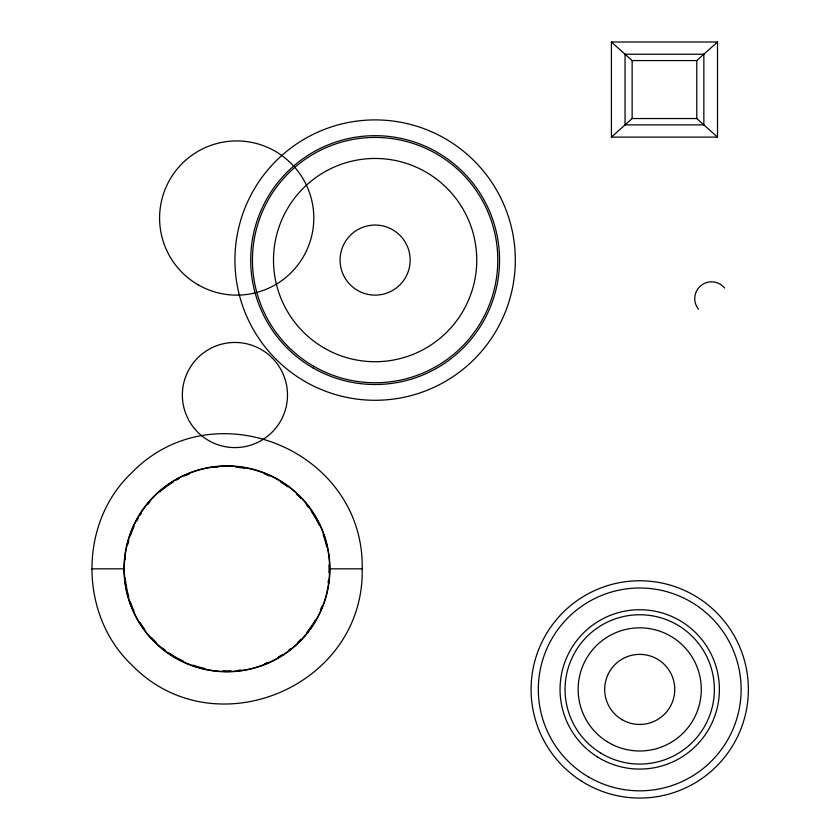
<?xml version="1.0" encoding="UTF-8"?>
<svg xmlns="http://www.w3.org/2000/svg" width="840" height="840" viewBox="0 0 840 840"><rect width="100%" height="100%" fill="white"/><g stroke="black" fill="none" stroke-linecap="round" stroke-linejoin="round"><path stroke-width="1.26" d="M362.208 568.837C364.56 687.309 213.287 749.879 131.303 664.482C79.076 614.68 78.645 523.026 131.303 473.204C213.328 387.839 364.497 450.377 362.208 568.837L329.921 568.837A102.963 102.963 0 0 1 175.466 658.014A102.963 102.963 0 0 1 175.466 479.671A102.963 102.963 0 0 1 329.921 568.837M611.415 137.109L632.131 118.535L696.78 118.535L717.507 137.109L717.507 42L611.415 42L611.415 137.109L717.507 137.109M611.415 42L632.131 60.575L696.78 60.575L717.507 42M91.707 568.837L123.984 568.837M696.78 60.575L696.78 118.535M632.131 60.575L632.131 118.535M328.398 580.377A102.092 102.092 0 0 1 328.094 582.729M321.877 606.428A102.092 102.092 0 0 1 320.397 609.966M315.137 620.288A102.092 102.092 0 0 1 306.947 632.289M300.783 639.356A102.092 102.092 0 0 1 297.465 642.674M290.388 648.837A102.092 102.092 0 0 1 288.55 650.265M281.726 655A102.092 102.092 0 0 1 278.397 657.027M268.076 662.288A102.092 102.092 0 0 1 264.537 663.768M240.839 669.984A102.092 102.092 0 0 1 238.487 670.288M230.885 670.866A102.092 102.092 0 0 1 223.02 670.866M204.782 668.504A102.092 102.092 0 0 1 192.885 665.091M183.498 661.227A102.092 102.092 0 0 1 169.145 652.995M165.354 650.265A102.092 102.092 0 0 1 162.603 648.102M156.44 642.674A102.092 102.092 0 0 1 151.515 637.644M144.827 629.506A102.092 102.092 0 0 1 140.102 622.514M134.022 611.131A102.092 102.092 0 0 1 130.294 601.724M128.793 596.936A102.092 102.092 0 0 1 125.265 578.014M125.265 559.671A102.092 102.092 0 0 1 125.507 557.308M127.848 544.288A102.092 102.092 0 0 1 128.793 540.75M130.294 535.962A102.092 102.092 0 0 1 134.022 526.554M136.868 520.8A102.092 102.092 0 0 1 138.117 518.522M140.102 515.162A102.092 102.092 0 0 1 141.498 512.978M147.693 504.494A102.092 102.092 0 0 1 149.951 501.795M159.904 491.841A102.092 102.092 0 0 1 173.271 481.992M176.631 480.007A102.092 102.092 0 0 1 178.909 478.758M184.663 475.913A102.092 102.092 0 0 1 189.368 473.918M215.418 467.397A102.092 102.092 0 0 1 217.781 467.156M236.124 467.156A102.092 102.092 0 0 1 244.367 468.237M264.537 473.918A102.092 102.092 0 0 1 269.241 475.913M280.623 481.992A102.092 102.092 0 0 1 287.616 486.717M296.615 494.204A102.092 102.092 0 0 1 300.783 498.33M306.212 504.494A102.092 102.092 0 0 1 308.375 507.245M311.105 511.035A102.092 102.092 0 0 1 319.337 525.389M323.201 534.786A102.092 102.092 0 0 1 326.613 546.672M328.976 564.911A102.092 102.092 0 0 1 328.976 572.775M698.502 309.256A16.832 16.832 0 0 1 700.959 285.579A16.832 16.832 0 0 1 724.626 288.026M703.847 54.243L625.065 54.243L625.065 124.866L703.847 124.866L703.847 54.243M175.613 657.762A102.68 102.68 0 0 0 329.627 568.837A102.68 102.68 0 0 0 175.613 479.923A102.68 102.68 0 0 0 175.613 657.762M198.135 284.802A77.102 77.102 0 0 0 313.793 218.033A77.102 77.102 0 0 0 198.135 151.263A77.102 77.102 0 0 0 198.135 284.802M208.646 440.548A52.574 52.574 0 0 0 287.5 395.02A52.574 52.574 0 0 0 208.646 349.493A52.574 52.574 0 0 0 208.646 440.548M324.303 348.106A101.64 101.64 0 0 0 476.753 260.096A101.64 101.64 0 0 0 324.303 172.074A101.64 101.64 0 0 0 324.303 348.106M357.599 290.441A35.049 35.049 0 0 0 410.161 260.096A35.049 35.049 0 0 0 357.599 229.74A35.049 35.049 0 0 0 357.599 290.441M305.025 381.497A140.185 140.185 0 0 0 515.308 260.096A140.185 140.185 0 0 0 305.025 138.684A140.185 140.185 0 0 0 305.025 381.497M312.911 367.836A124.415 124.415 0 0 0 499.538 260.096A124.415 124.415 0 0 0 312.911 152.345A124.415 124.415 0 0 0 312.911 367.836M622.199 719.764A35.049 35.049 0 0 0 674.762 689.409A35.049 35.049 0 0 0 622.199 659.064A35.049 35.049 0 0 0 622.199 719.764M589.019 777.231A101.398 101.398 0 0 0 741.122 689.409A101.398 101.398 0 0 0 589.019 601.598A101.398 101.398 0 0 0 589.019 777.231M606.942 741.531A61.562 61.562 0 0 0 701.243 691.74A61.562 61.562 0 0 0 610.974 634.966A61.562 61.562 0 0 0 606.942 741.531M597.303 756.851A79.674 79.674 0 0 0 719.334 692.423A79.674 79.674 0 0 0 602.522 618.954A79.674 79.674 0 0 0 597.303 756.851M581.7 781.263A108.644 108.644 0 0 0 748.283 693.725A108.644 108.644 0 0 0 589.176 593.24A108.644 108.644 0 0 0 581.7 781.263M600.359 752.85A74.655 74.655 0 0 0 714.336 691.772A74.655 74.655 0 0 0 604.453 623.606A74.655 74.655 0 0 0 600.359 752.85M313.793 366.324A122.661 122.661 0 0 0 497.784 260.096A122.661 122.661 0 0 0 313.793 153.857A122.661 122.661 0 0 0 313.793 366.324"/></g></svg>
